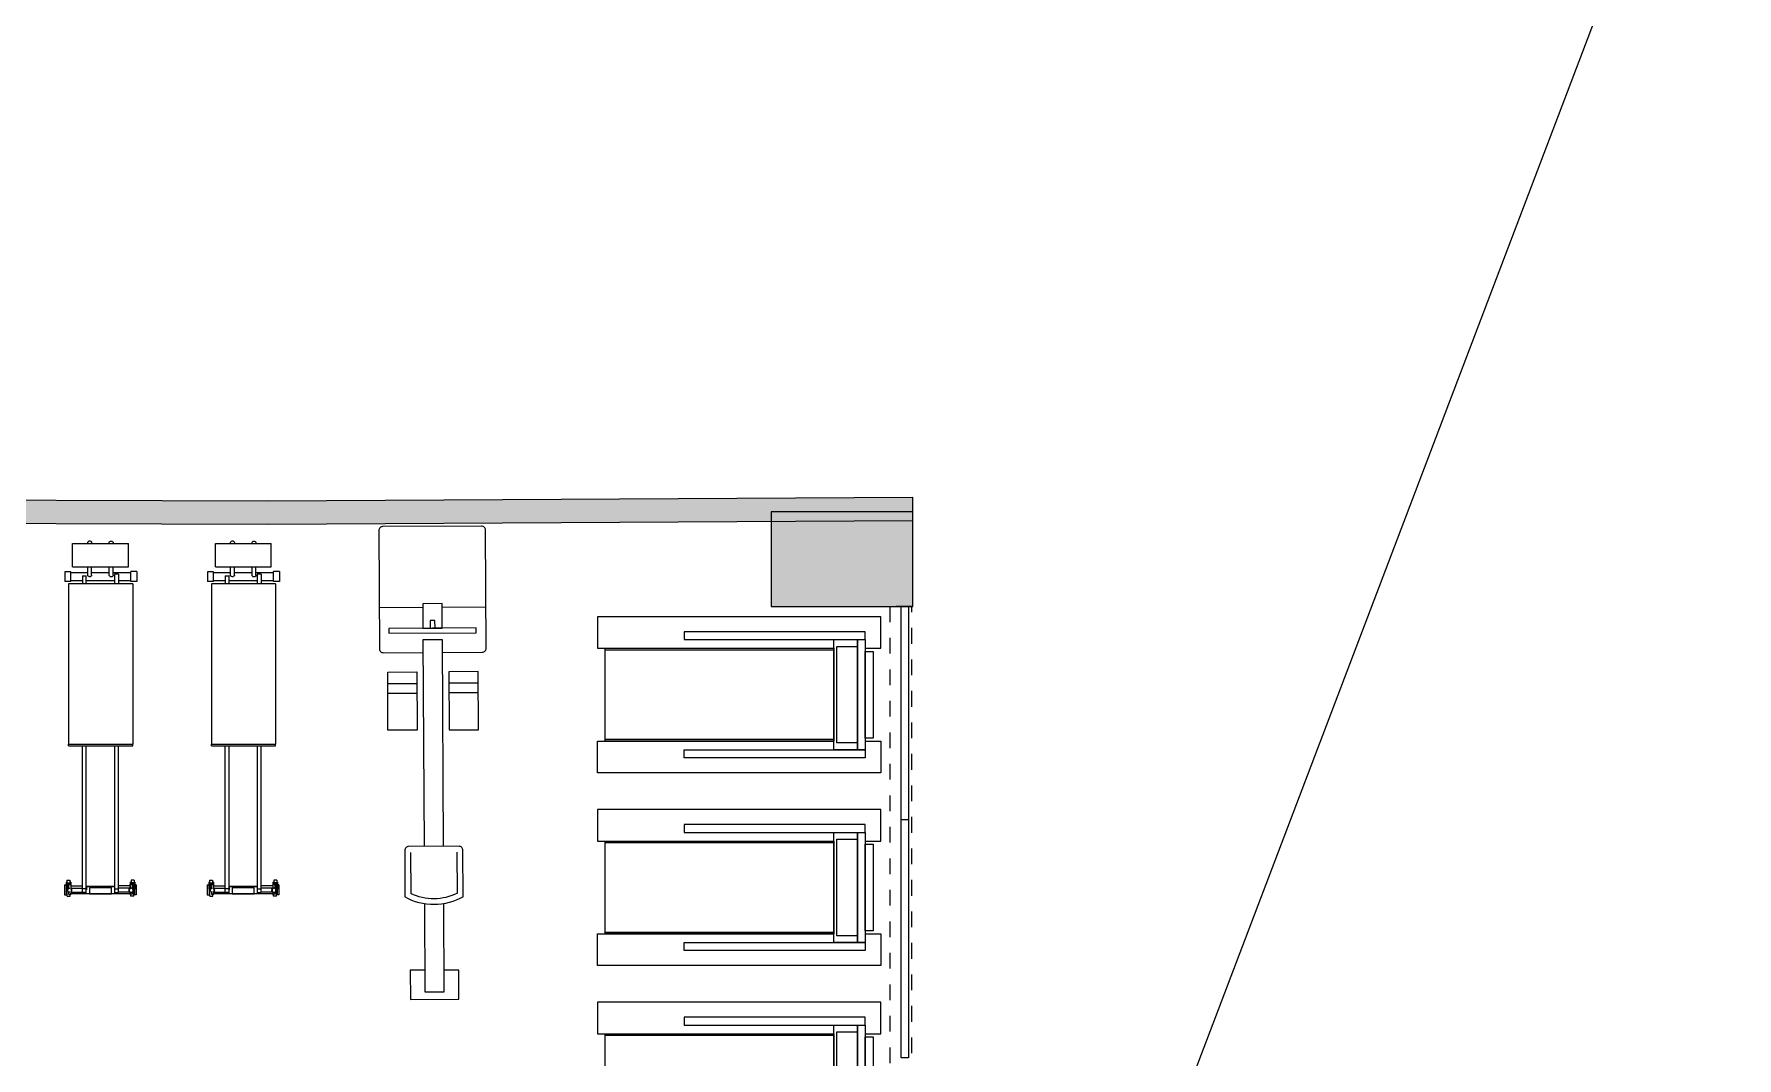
# Model space of a CAD drawing. Header units: metres. Extents: x -598 to 357, y -242 to 574.
# Drawn here: x -298.22 to -287.42, y 324.75 to 331.26 of the extents above; entities that cross this region are included whole.
import ezdxf

# ---------------------------------------------------------------- set-up
doc = ezdxf.new("R2010")
doc.units = ezdxf.units.M
doc.linetypes.add('xref_Nivel TIPICO$0$HIDDEN2', pattern=[0.1875, 0.125, -0.0625])
for name, color, linetype in [('000-GRADAS', 2, 'Continuous'), ('APTOS_SPZ_MCH_N0 (PB) MUNI$0$Muebles', 1, 'Continuous'), ('MINUSV', 7, 'Continuous'), ('Muebles', 1, 'Continuous'), ('xref_Nivel TIPICO$0$D-dintel mamposteria', 1, 'Continuous'), ('xref_Nivel TIPICO$0$H-hatch mamposteria', 8, 'Continuous')]:
    doc.layers.add(name, color=color, linetype=linetype)
doc.layers.add('Muro Mamspoteria', color=5, linetype='Continuous', lineweight=9)
doc.layers.add('xref_Nivel TIPICO$0$P-puerta', color=1, linetype='Continuous', lineweight=18)

# ---------------------------------------------------------------- blocks, each defined once
blk = doc.blocks.new('columna')
at = {"true_color": 0x939598}
h = blk.add_hatch(color=252, dxfattribs=at)
h.dxf.hatch_style = 1
h.paths.add_polyline_path([(154.747, 259.896), (155.647, 259.896), (155.647, 259.296), (154.747, 259.296)])
at = {"color": 252, "true_color": 0x939598}
blk.add_lwpolyline([(154.747, 259.896), (155.647, 259.896), (155.647, 259.296), (154.747, 259.296), (154.747, 259.896)], dxfattribs=at)
blk = doc.blocks.new('APTOS_SPZ_MCH_N0 (PB) MUNI$0$A$C5D4E6600')
at = {"color": 8}
for points in [[(0.1, 0.79), (0, 0.79), (0, 0.99), (1.8, 0.99), (1.8, 0.79), (0.3, 0.79)], [(0.1, 0.2), (0, 0.2), (0, 0), (1.8, 0), (1.8, 0.2), (0.3, 0.2)]]:
    blk.add_lwpolyline(points, dxfattribs=at)
for points in [[(0.1, 0.895), (1.25, 0.895), (1.25, 0.845), (0.1, 0.845)], [(0.1, 0.845), (0.15, 0.845), (0.15, 0.145), (0.1, 0.145)], [(0.15, 0.845), (0.3, 0.845), (0.3, 0.145), (0.15, 0.145)], [(0.15, 0.801), (0.28, 0.801), (0.28, 0.189), (0.15, 0.189)], [(0.1, 0.095), (1.25, 0.095), (1.25, 0.145), (0.1, 0.145)]]:
    blk.add_lwpolyline(points, close=True)
for points in [[(0.05, 0.77), (0.1, 0.77), (0.1, 0.22), (0.05, 0.22)], [(0.3, 0.79), (1.75, 0.79), (1.75, 0.2), (0.3, 0.2)], [(0.3, 0.78), (1.75, 0.78), (1.75, 0.21), (0.3, 0.21)]]:
    blk.add_lwpolyline(points, close=True, dxfattribs=at)
blk = doc.blocks.new('APTOS_SPZ_MCH_N0 (PB) MUNI$0$MAQ. DE EJERCICIOS')
at = {"layer": 'APTOS_SPZ_MCH_N0 (PB) MUNI$0$Muebles'}
for p, q in [((-0.228, 2.169), (-0.228, 2.232)), ((-0.228, 2.232), (-0.212, 2.232)), ((-0.228, 2.169), (-0.218, 2.169)), ((-0.218, 2.169), (-0.217, 2.228)), ((-0.218, 2.151), (-0.218, 2.169)), ((-0.217, 2.228), (-0.212, 2.228)), ((-0.214, 2.151), (-0.213, 2.177)), ((-0.212, 2.228), (-0.213, 2.202)), ((-0.213, 2.202), (-0.213, 2.177)), ((-0.213, 2.202), (-0.209, 2.202)), ((-0.21, 2.177), (-0.213, 2.177)), ((-0.212, 2.24), (-0.212, 2.232)), ((-0.212, 2.24), (-0.193, 2.24)), ((-0.212, 2.232), (-0.212, 2.228)), ((-0.21, 2.189), (-0.21, 2.183)), ((-0.21, 2.189), (-0.202, 2.189)), ((-0.21, 2.183), (-0.21, 2.177)), ((-0.21, 2.183), (-0.202, 2.182)), ((-0.21, 2.177), (-0.21, 2.163)), ((-0.21, 2.163), (-0.21, 2.156)), ((-0.21, 2.163), (-0.197, 2.163)), ((-0.208, 2.207), (-0.209, 2.205)), ((-0.209, 2.205), (-0.208, 2.206)), ((-0.209, 2.205), (-0.209, 2.204)), ((-0.209, 2.204), (-0.209, 2.202)), ((-0.209, 2.204), (-0.209, 2.204)), ((-0.209, 2.203), (-0.209, 2.204)), ((-0.209, 2.202), (-0.209, 2.203)), ((-0.209, 2.202), (-0.209, 2.202)), ((-0.209, 2.202), (-0.209, 2.201)), ((-0.209, 2.201), (-0.209, 2.2)), ((-0.209, 2.2), (-0.208, 2.2)), ((-0.209, 2.2), (-0.209, 2.2)), ((-0.208, 2.2), (-0.209, 2.2)), ((-0.206, 2.21), (-0.208, 2.208)), ((-0.208, 2.208), (-0.207, 2.209)), ((-0.208, 2.208), (-0.208, 2.207)), ((-0.208, 2.208), (-0.208, 2.208)), ((-0.208, 2.206), (-0.208, 2.207)), ((-0.208, 2.2), (-0.208, 2.198)), ((-0.208, 2.198), (-0.207, 2.197)), ((-0.208, 2.173), (-0.208, 2.173)), ((-0.207, 2.173), (-0.208, 2.173)), ((-0.208, 2.173), (-0.208, 2.173)), ((-0.208, 2.173), (-0.207, 2.173)), ((-0.207, 2.209), (-0.206, 2.21)), ((-0.207, 2.197), (-0.206, 2.195)), ((-0.207, 2.197), (-0.207, 2.197)), ((-0.207, 2.173), (-0.206, 2.173)), ((-0.206, 2.173), (-0.207, 2.173)), ((-0.204, 2.213), (-0.206, 2.211)), ((-0.206, 2.211), (-0.205, 2.212)), ((-0.206, 2.211), (-0.206, 2.21)), ((-0.206, 2.21), (-0.206, 2.21)), ((-0.206, 2.195), (-0.204, 2.193)), ((-0.206, 2.173), (-0.205, 2.173)), ((-0.205, 2.173), (-0.206, 2.173)), ((-0.205, 2.212), (-0.204, 2.213)), ((-0.204, 2.173), (-0.205, 2.173)), ((-0.205, 2.173), (-0.204, 2.173)), ((-0.202, 2.214), (-0.204, 2.213)), ((-0.204, 2.213), (-0.202, 2.214)), ((-0.204, 2.213), (-0.204, 2.213)), ((-0.204, 2.213), (-0.204, 2.213)), ((-0.204, 2.193), (-0.202, 2.191)), ((-0.202, 2.173), (-0.204, 2.173)), ((-0.203, 2.191), (-0.203, 2.192)), ((-0.203, 2.192), (-0.203, 2.192)), ((-0.203, 2.192), (-0.203, 2.191)), ((-0.203, 2.192), (-0.203, 2.192)), ((-0.203, 2.19), (-0.203, 2.191)), ((-0.203, 2.191), (-0.203, 2.19)), ((-0.203, 2.189), (-0.203, 2.19)), ((-0.202, 2.228), (-0.193, 2.228)), ((-0.202, 2.214), (-0.202, 2.228)), ((-0.201, 2.214), (-0.202, 2.214)), ((-0.202, 2.214), (-0.202, 2.214)), ((-0.202, 2.214), (-0.202, 2.214)), ((-0.202, 2.189), (-0.202, 2.191)), ((-0.202, 2.191), (-0.201, 2.191)), ((-0.202, 2.182), (-0.202, 2.189)), ((-0.202, 2.165), (-0.202, 2.182)), ((-0.197, 2.165), (-0.202, 2.165)), ((-0.198, 2.215), (-0.201, 2.214)), ((-0.201, 2.191), (-0.198, 2.19)), ((-0.194, 2.215), (-0.198, 2.215)), ((-0.198, 2.19), (-0.195, 2.19)), ((-0.198, 2.156), (-0.197, 2.163)), ((-0.197, 2.165), (-0.194, 2.165)), ((-0.197, 2.165), (-0.197, 2.163)), ((-0.195, 2.15), (-0.194, 2.165)), ((-0.194, 2.165), (-0.189, 2.165)), ((-0.193, 2.24), (-0.193, 2.232)), ((-0.193, 2.232), (-0.193, 2.228)), ((-0.193, 2.232), (-0.19, 2.232)), ((-0.19, 2.228), (-0.193, 2.228)), ((0.186, 2.226), (-0.192, 2.226)), ((-0.19, 2.228), (-0.19, 2.232)), ((-0.189, 2.228), (-0.19, 2.228)), ((-0.189, 2.228), (-0.187, 2.228)), ((-0.189, 2.215), (-0.189, 2.228)), ((-0.189, 2.228), (-0.189, 2.228)), ((-0.189, 2.215), (-0.189, 2.215)), ((-0.189, 2.215), (-0.189, 2.215)), ((-0.189, 2.214), (-0.189, 2.215)), ((-0.189, 2.215), (-0.188, 2.215)), ((-0.189, 2.215), (-0.188, 2.215)), ((-0.189, 2.215), (-0.115, 2.215)), ((-0.189, 2.214), (-0.189, 2.214)), ((-0.189, 2.214), (-0.189, 2.214)), ((-0.189, 2.214), (-0.189, 2.214)), ((-0.189, 2.214), (-0.189, 2.214)), ((-0.189, 2.213), (-0.189, 2.214)), ((-0.189, 2.214), (-0.187, 2.212)), ((-0.189, 2.214), (-0.187, 2.212)), ((-0.189, 2.214), (-0.188, 2.214)), ((-0.188, 2.213), (-0.189, 2.213)), ((-0.189, 2.213), (-0.189, 2.213)), ((-0.189, 2.213), (-0.189, 2.213)), ((-0.188, 2.213), (-0.189, 2.213)), ((-0.189, 2.213), (-0.189, 2.213)), ((-0.189, 2.213), (-0.189, 2.213)), ((-0.189, 2.193), (-0.186, 2.195)), ((-0.187, 2.194), (-0.189, 2.192)), ((-0.189, 2.192), (-0.189, 2.193)), ((-0.189, 2.192), (-0.188, 2.193)), ((-0.189, 2.192), (-0.189, 2.192)), ((-0.189, 2.192), (-0.189, 2.192)), ((-0.189, 2.192), (-0.189, 2.192)), ((-0.189, 2.192), (-0.189, 2.192)), ((-0.189, 2.192), (-0.189, 2.192)), ((-0.189, 2.191), (-0.189, 2.192)), ((-0.189, 2.192), (-0.189, 2.192)), ((-0.189, 2.192), (-0.189, 2.192)), ((-0.188, 2.192), (-0.189, 2.191)), ((-0.187, 2.192), (-0.189, 2.19)), ((-0.188, 2.192), (-0.189, 2.191)), ((-0.189, 2.191), (-0.189, 2.191)), ((-0.189, 2.191), (-0.189, 2.191)), ((-0.189, 2.191), (-0.189, 2.191)), ((-0.189, 2.19), (-0.189, 2.191)), ((-0.189, 2.19), (-0.189, 2.19)), ((-0.189, 2.165), (-0.189, 2.19)), ((-0.189, 2.19), (-0.189, 2.19)), ((-0.189, 2.19), (-0.188, 2.19)), ((-0.189, 2.19), (-0.189, 2.19)), ((-0.189, 2.15), (-0.188, 2.175)), ((-0.188, 2.215), (-0.187, 2.226)), ((-0.188, 2.215), (-0.188, 2.215)), ((-0.188, 2.215), (-0.186, 2.215)), ((-0.188, 2.215), (-0.188, 2.215)), ((-0.188, 2.215), (-0.186, 2.215)), ((-0.188, 2.215), (-0.188, 2.215)), ((-0.188, 2.214), (-0.188, 2.214)), ((-0.188, 2.214), (-0.186, 2.212)), ((-0.188, 2.214), (-0.186, 2.212)), ((-0.188, 2.213), (-0.188, 2.213)), ((-0.188, 2.213), (-0.188, 2.213)), ((-0.188, 2.212), (-0.188, 2.213)), ((-0.186, 2.21), (-0.188, 2.213)), ((-0.188, 2.212), (-0.187, 2.212)), ((-0.188, 2.193), (-0.186, 2.195)), ((-0.187, 2.194), (-0.188, 2.193)), ((-0.186, 2.194), (-0.188, 2.192)), ((-0.186, 2.194), (-0.188, 2.192)), ((-0.188, 2.193), (-0.188, 2.193)), ((-0.188, 2.175), (-0.188, 2.19)), ((-0.188, 2.19), (-0.187, 2.19)), ((-0.187, 2.19), (-0.188, 2.19)), ((-0.188, 2.19), (-0.188, 2.19)), ((-0.188, 2.175), (-0.115, 2.175)), ((-0.187, 2.226), (-0.187, 2.228)), ((-0.187, 2.215), (-0.187, 2.215)), ((-0.187, 2.214), (-0.187, 2.214)), ((-0.187, 2.214), (-0.186, 2.213)), ((-0.185, 2.209), (-0.187, 2.212)), ((-0.187, 2.212), (-0.187, 2.211)), ((-0.187, 2.212), (-0.185, 2.209)), ((-0.185, 2.196), (-0.187, 2.194)), ((-0.186, 2.195), (-0.187, 2.194)), ((-0.186, 2.194), (-0.187, 2.192)), ((-0.186, 2.192), (-0.187, 2.19)), ((-0.187, 2.19), (-0.185, 2.19)), ((-0.186, 2.19), (-0.187, 2.19)), ((-0.186, 2.215), (-0.184, 2.215)), ((-0.186, 2.215), (-0.186, 2.215)), ((-0.186, 2.215), (-0.185, 2.215)), ((-0.186, 2.215), (-0.186, 2.215)), ((-0.186, 2.215), (-0.186, 2.215)), ((-0.186, 2.214), (-0.185, 2.212)), ((-0.186, 2.212), (-0.184, 2.209)), ((-0.186, 2.212), (-0.184, 2.209)), ((-0.186, 2.211), (-0.186, 2.211)), ((-0.186, 2.21), (-0.186, 2.211)), ((-0.185, 2.21), (-0.186, 2.21)), ((-0.184, 2.207), (-0.186, 2.21)), ((-0.186, 2.195), (-0.184, 2.198)), ((-0.186, 2.195), (-0.185, 2.198)), ((-0.185, 2.196), (-0.186, 2.195)), ((-0.185, 2.196), (-0.186, 2.194)), ((-0.184, 2.196), (-0.186, 2.194)), ((-0.186, 2.195), (-0.186, 2.195)), ((-0.186, 2.195), (-0.186, 2.195)), ((-0.185, 2.194), (-0.186, 2.192)), ((-0.185, 2.192), (-0.186, 2.19)), ((-0.185, 2.212), (-0.184, 2.209)), ((-0.185, 2.209), (-0.184, 2.208)), ((-0.185, 2.209), (-0.185, 2.209)), ((-0.185, 2.209), (-0.185, 2.209)), ((-0.185, 2.209), (-0.184, 2.206)), ((-0.185, 2.208), (-0.184, 2.207)), ((-0.185, 2.198), (-0.184, 2.201)), ((-0.184, 2.199), (-0.185, 2.196)), ((-0.184, 2.199), (-0.185, 2.196)), ((-0.184, 2.199), (-0.185, 2.196)), ((-0.184, 2.196), (-0.185, 2.194)), ((-0.184, 2.192), (-0.185, 2.19)), ((-0.185, 2.19), (-0.184, 2.19)), ((-0.185, 2.19), (-0.185, 2.19)), ((-0.185, 2.19), (-0.185, 2.19)), ((-0.184, 2.215), (-0.183, 2.215)), ((-0.184, 2.215), (-0.184, 2.214)), ((-0.184, 2.212), (-0.184, 2.214)), ((-0.184, 2.207), (-0.184, 2.209)), ((-0.184, 2.209), (-0.183, 2.206)), ((-0.184, 2.206), (-0.184, 2.207)), ((-0.184, 2.207), (-0.184, 2.207)), ((-0.184, 2.204), (-0.184, 2.207)), ((-0.184, 2.206), (-0.183, 2.206)), ((-0.184, 2.206), (-0.184, 2.206)), ((-0.184, 2.206), (-0.184, 2.205)), ((-0.184, 2.206), (-0.184, 2.206)), ((-0.184, 2.206), (-0.184, 2.206)), ((-0.184, 2.206), (-0.184, 2.206)), ((-0.184, 2.205), (-0.184, 2.205)), ((-0.183, 2.204), (-0.184, 2.205)), ((-0.184, 2.201), (-0.184, 2.204)), ((-0.184, 2.2), (-0.183, 2.201)), ((-0.184, 2.2), (-0.184, 2.2)), ((-0.184, 2.196), (-0.183, 2.2)), ((-0.184, 2.199), (-0.184, 2.2)), ((-0.183, 2.2), (-0.184, 2.199)), ((-0.184, 2.199), (-0.184, 2.199)), ((-0.184, 2.198), (-0.184, 2.199)), ((-0.184, 2.199), (-0.184, 2.199)), ((-0.184, 2.199), (-0.184, 2.199)), ((-0.184, 2.199), (-0.184, 2.199)), ((-0.184, 2.199), (-0.184, 2.199)), ((-0.184, 2.199), (-0.184, 2.199)), ((-0.184, 2.198), (-0.184, 2.197)), ((-0.184, 2.198), (-0.184, 2.198)), ((-0.184, 2.197), (-0.184, 2.196)), ((-0.184, 2.197), (-0.184, 2.196)), ((-0.184, 2.196), (-0.184, 2.196)), ((-0.184, 2.196), (-0.184, 2.194)), ((-0.184, 2.196), (-0.184, 2.194)), ((-0.184, 2.194), (-0.184, 2.192)), ((-0.184, 2.194), (-0.184, 2.192)), ((-0.184, 2.192), (-0.184, 2.19)), ((-0.184, 2.19), (-0.184, 2.19)), ((-0.184, 2.19), (-0.115, 2.19)), ((-0.183, 2.215), (-0.183, 2.214)), ((-0.183, 2.215), (-0.183, 2.215)), ((-0.183, 2.214), (-0.183, 2.212)), ((-0.183, 2.212), (-0.183, 2.209)), ((-0.183, 2.206), (-0.183, 2.209)), ((-0.183, 2.206), (-0.183, 2.205)), ((-0.183, 2.206), (-0.183, 2.206)), ((-0.183, 2.204), (-0.183, 2.204)), ((-0.183, 2.204), (-0.183, 2.203)), ((-0.183, 2.203), (-0.183, 2.201)), ((-0.183, 2.201), (-0.183, 2.201)), ((-0.183, 2.201), (-0.183, 2.201)), ((-0.183, 2.2), (-0.183, 2.2)), ((-0.089, 2.217), (-0.115, 2.217)), ((-0.115, 2.217), (-0.115, 1.286)), ((-0.089, 2.194), (-0.115, 2.194)), ((-0.09, 2.226), (-0.09, 1.286)), ((0.088, 2.181), (-0.09, 2.181)), ((0.088, 2.178), (-0.09, 2.178)), ((-0.089, 2.194), (-0.089, 2.2)), ((-0.089, 2.178), (-0.089, 2.192)), ((0.088, 1.286), (0.088, 2.226)), ((0.088, 2.217), (0.114, 2.217)), ((0.088, 2.194), (0.088, 2.2)), ((0.088, 2.194), (0.114, 2.194)), ((0.088, 2.178), (0.088, 2.192)), ((0.114, 2.217), (0.114, 1.286)), ((0.188, 2.215), (0.114, 2.215)), ((0.182, 2.19), (0.114, 2.19)), ((0.187, 2.175), (0.114, 2.175)), ((0.183, 2.215), (0.182, 2.215)), ((0.182, 2.215), (0.182, 2.214)), ((0.182, 2.215), (0.182, 2.215)), ((0.182, 2.214), (0.182, 2.212)), ((0.182, 2.212), (0.182, 2.209)), ((0.182, 2.206), (0.182, 2.209)), ((0.184, 2.209), (0.182, 2.206)), ((0.183, 2.209), (0.182, 2.206)), ((0.182, 2.206), (0.182, 2.206)), ((0.182, 2.206), (0.182, 2.205)), ((0.182, 2.206), (0.182, 2.206)), ((0.182, 2.204), (0.183, 2.205)), ((0.182, 2.204), (0.182, 2.204)), ((0.182, 2.204), (0.182, 2.203)), ((0.182, 2.203), (0.182, 2.201)), ((0.183, 2.2), (0.182, 2.201)), ((0.182, 2.201), (0.182, 2.201)), ((0.182, 2.201), (0.182, 2.201)), ((0.182, 2.196), (0.182, 2.2)), ((0.182, 2.2), (0.183, 2.199)), ((0.182, 2.2), (0.182, 2.2)), ((0.183, 2.199), (0.182, 2.199)), ((0.182, 2.196), (0.182, 2.196)), ((0.182, 2.196), (0.183, 2.194)), ((0.182, 2.196), (0.182, 2.194)), ((0.182, 2.194), (0.182, 2.192)), ((0.182, 2.192), (0.182, 2.19)), ((0.184, 2.19), (0.182, 2.19)), ((0.182, 2.19), (0.182, 2.19)), ((0.185, 2.215), (0.183, 2.215)), ((0.183, 2.215), (0.183, 2.214)), ((0.183, 2.212), (0.183, 2.214)), ((0.184, 2.212), (0.183, 2.209)), ((0.185, 2.212), (0.183, 2.209)), ((0.185, 2.212), (0.183, 2.209)), ((0.183, 2.207), (0.185, 2.21)), ((0.183, 2.207), (0.183, 2.209)), ((0.184, 2.209), (0.183, 2.208)), ((0.184, 2.208), (0.183, 2.207)), ((0.183, 2.206), (0.183, 2.207)), ((0.183, 2.207), (0.183, 2.207)), ((0.183, 2.204), (0.183, 2.207)), ((0.183, 2.206), (0.183, 2.206)), ((0.183, 2.206), (0.183, 2.205)), ((0.183, 2.206), (0.183, 2.206)), ((0.183, 2.206), (0.183, 2.206)), ((0.183, 2.206), (0.183, 2.206)), ((0.183, 2.205), (0.183, 2.205)), ((0.183, 2.201), (0.183, 2.204)), ((0.183, 2.198), (0.183, 2.201)), ((0.183, 2.2), (0.183, 2.2)), ((0.183, 2.199), (0.183, 2.2)), ((0.183, 2.199), (0.183, 2.199)), ((0.183, 2.198), (0.183, 2.199)), ((0.183, 2.199), (0.183, 2.199)), ((0.183, 2.199), (0.184, 2.196)), ((0.183, 2.199), (0.183, 2.199)), ((0.183, 2.199), (0.184, 2.196)), ((0.183, 2.199), (0.184, 2.196)), ((0.183, 2.199), (0.183, 2.199)), ((0.183, 2.199), (0.183, 2.199)), ((0.183, 2.198), (0.183, 2.197)), ((0.185, 2.195), (0.183, 2.198)), ((0.183, 2.198), (0.183, 2.198)), ((0.185, 2.195), (0.183, 2.198)), ((0.183, 2.197), (0.183, 2.196)), ((0.183, 2.197), (0.183, 2.196)), ((0.183, 2.196), (0.184, 2.194)), ((0.183, 2.196), (0.185, 2.194)), ((0.183, 2.194), (0.183, 2.192)), ((0.183, 2.192), (0.184, 2.19)), ((0.185, 2.215), (0.184, 2.215)), ((0.185, 2.214), (0.184, 2.212)), ((0.184, 2.209), (0.186, 2.212)), ((0.186, 2.212), (0.184, 2.209)), ((0.184, 2.21), (0.185, 2.21)), ((0.184, 2.209), (0.184, 2.209)), ((0.184, 2.209), (0.184, 2.209)), ((0.184, 2.196), (0.185, 2.195)), ((0.184, 2.196), (0.186, 2.194)), ((0.184, 2.196), (0.185, 2.194)), ((0.184, 2.194), (0.185, 2.192)), ((0.184, 2.194), (0.186, 2.192)), ((0.184, 2.192), (0.185, 2.19)), ((0.186, 2.19), (0.184, 2.19)), ((0.184, 2.19), (0.184, 2.19)), ((0.184, 2.19), (0.184, 2.19)), ((0.185, 2.215), (0.185, 2.215)), ((0.187, 2.215), (0.185, 2.215)), ((0.185, 2.215), (0.185, 2.215)), ((0.185, 2.215), (0.185, 2.215)), ((0.187, 2.215), (0.185, 2.215)), ((0.187, 2.214), (0.185, 2.212)), ((0.186, 2.214), (0.185, 2.213)), ((0.186, 2.214), (0.185, 2.212)), ((0.185, 2.21), (0.187, 2.213)), ((0.185, 2.211), (0.185, 2.211)), ((0.185, 2.21), (0.185, 2.211)), ((0.187, 2.193), (0.185, 2.195)), ((0.185, 2.195), (0.185, 2.195)), ((0.185, 2.195), (0.185, 2.195)), ((0.188, 2.193), (0.185, 2.195)), ((0.185, 2.195), (0.186, 2.194)), ((0.185, 2.194), (0.187, 2.192)), ((0.185, 2.194), (0.187, 2.192)), ((0.185, 2.192), (0.186, 2.19)), ((0.185, 2.19), (0.186, 2.19)), ((0.188, 2.228), (0.186, 2.228)), ((0.186, 2.226), (0.186, 2.228)), ((0.187, 2.215), (0.186, 2.226)), ((0.186, 2.215), (0.186, 2.215)), ((0.186, 2.214), (0.186, 2.214)), ((0.186, 2.214), (0.186, 2.214)), ((0.188, 2.214), (0.186, 2.212)), ((0.188, 2.214), (0.186, 2.212)), ((0.186, 2.212), (0.186, 2.211)), ((0.187, 2.212), (0.186, 2.212)), ((0.186, 2.194), (0.187, 2.193)), ((0.186, 2.194), (0.188, 2.192)), ((0.186, 2.192), (0.187, 2.19)), ((0.187, 2.19), (0.186, 2.19)), ((0.186, 2.19), (0.187, 2.19)), ((0.187, 2.215), (0.187, 2.215)), ((0.188, 2.215), (0.187, 2.215)), ((0.188, 2.215), (0.187, 2.215)), ((0.187, 2.215), (0.187, 2.215)), ((0.187, 2.215), (0.187, 2.215)), ((0.188, 2.214), (0.187, 2.214)), ((0.187, 2.213), (0.188, 2.213)), ((0.187, 2.213), (0.188, 2.213)), ((0.187, 2.213), (0.187, 2.213)), ((0.187, 2.213), (0.187, 2.213)), ((0.187, 2.212), (0.187, 2.213)), ((0.187, 2.193), (0.187, 2.193)), ((0.188, 2.192), (0.187, 2.193)), ((0.187, 2.192), (0.188, 2.191)), ((0.187, 2.192), (0.188, 2.191)), ((0.187, 2.175), (0.187, 2.19)), ((0.188, 2.19), (0.187, 2.19)), ((0.187, 2.19), (0.187, 2.19)), ((0.187, 2.19), (0.188, 2.19)), ((0.188, 2.15), (0.187, 2.175)), ((0.188, 2.228), (0.189, 2.228)), ((0.188, 2.215), (0.188, 2.228)), ((0.188, 2.228), (0.188, 2.228)), ((0.188, 2.215), (0.188, 2.215)), ((0.188, 2.215), (0.188, 2.215)), ((0.188, 2.214), (0.188, 2.215)), ((0.188, 2.214), (0.188, 2.214)), ((0.188, 2.214), (0.188, 2.214)), ((0.188, 2.214), (0.188, 2.214)), ((0.188, 2.214), (0.188, 2.214)), ((0.188, 2.213), (0.188, 2.214)), ((0.188, 2.213), (0.188, 2.213)), ((0.188, 2.213), (0.188, 2.213)), ((0.188, 2.213), (0.188, 2.213)), ((0.188, 2.213), (0.188, 2.213)), ((0.188, 2.192), (0.188, 2.193)), ((0.188, 2.192), (0.188, 2.192)), ((0.188, 2.192), (0.188, 2.192)), ((0.188, 2.192), (0.188, 2.192)), ((0.188, 2.192), (0.188, 2.192)), ((0.188, 2.192), (0.188, 2.192)), ((0.188, 2.191), (0.188, 2.192)), ((0.188, 2.192), (0.188, 2.192)), ((0.188, 2.192), (0.188, 2.192)), ((0.188, 2.191), (0.188, 2.191)), ((0.188, 2.191), (0.188, 2.191)), ((0.188, 2.191), (0.188, 2.191)), ((0.188, 2.19), (0.188, 2.191)), ((0.188, 2.19), (0.188, 2.19)), ((0.188, 2.165), (0.188, 2.19)), ((0.188, 2.19), (0.188, 2.19)), ((0.193, 2.165), (0.188, 2.165)), ((0.189, 2.228), (0.189, 2.232)), ((0.192, 2.232), (0.189, 2.232)), ((0.189, 2.228), (0.192, 2.228)), ((0.192, 2.24), (0.192, 2.232)), ((0.211, 2.24), (0.192, 2.24)), ((0.192, 2.232), (0.192, 2.228)), ((0.201, 2.228), (0.192, 2.228)), ((0.193, 2.215), (0.197, 2.215)), ((0.196, 2.165), (0.193, 2.165)), ((0.194, 2.15), (0.193, 2.165)), ((0.197, 2.19), (0.194, 2.19)), ((0.196, 2.165), (0.201, 2.165)), ((0.196, 2.165), (0.196, 2.163)), ((0.197, 2.156), (0.196, 2.163)), ((0.209, 2.163), (0.196, 2.163)), ((0.197, 2.215), (0.2, 2.214)), ((0.2, 2.191), (0.197, 2.19)), ((0.2, 2.214), (0.201, 2.214)), ((0.201, 2.191), (0.2, 2.191)), ((0.201, 2.214), (0.201, 2.228)), ((0.201, 2.214), (0.203, 2.213)), ((0.201, 2.214), (0.201, 2.214)), ((0.201, 2.214), (0.201, 2.214)), ((0.203, 2.213), (0.201, 2.214)), ((0.203, 2.193), (0.201, 2.191)), ((0.201, 2.189), (0.201, 2.191)), ((0.201, 2.182), (0.201, 2.189)), ((0.209, 2.189), (0.201, 2.189)), ((0.209, 2.183), (0.201, 2.182)), ((0.201, 2.165), (0.201, 2.182)), ((0.201, 2.173), (0.203, 2.173)), ((0.202, 2.191), (0.202, 2.192)), ((0.202, 2.192), (0.202, 2.192)), ((0.202, 2.192), (0.202, 2.191)), ((0.202, 2.192), (0.202, 2.192)), ((0.202, 2.19), (0.202, 2.191)), ((0.202, 2.191), (0.202, 2.19)), ((0.202, 2.189), (0.202, 2.19)), ((0.203, 2.213), (0.203, 2.213)), ((0.203, 2.213), (0.205, 2.211)), ((0.203, 2.213), (0.203, 2.213)), ((0.204, 2.212), (0.203, 2.213)), ((0.205, 2.195), (0.203, 2.193)), ((0.203, 2.173), (0.204, 2.173)), ((0.204, 2.173), (0.203, 2.173)), ((0.205, 2.211), (0.204, 2.212)), ((0.205, 2.173), (0.204, 2.173)), ((0.204, 2.173), (0.205, 2.173)), ((0.205, 2.211), (0.205, 2.21)), ((0.205, 2.21), (0.207, 2.208)), ((0.205, 2.21), (0.205, 2.21)), ((0.206, 2.209), (0.205, 2.21)), ((0.206, 2.197), (0.205, 2.195)), ((0.206, 2.173), (0.205, 2.173)), ((0.205, 2.173), (0.206, 2.173)), ((0.207, 2.208), (0.206, 2.209)), ((0.207, 2.198), (0.206, 2.197)), ((0.206, 2.197), (0.206, 2.197)), ((0.206, 2.173), (0.207, 2.173)), ((0.207, 2.173), (0.206, 2.173)), ((0.207, 2.208), (0.207, 2.207)), ((0.207, 2.208), (0.207, 2.208)), ((0.207, 2.207), (0.207, 2.205)), ((0.207, 2.206), (0.207, 2.207)), ((0.207, 2.205), (0.207, 2.206)), ((0.207, 2.205), (0.208, 2.204)), ((0.208, 2.201), (0.207, 2.2)), ((0.207, 2.2), (0.207, 2.2)), ((0.207, 2.2), (0.207, 2.198)), ((0.207, 2.2), (0.207, 2.2)), ((0.207, 2.2), (0.207, 2.2)), ((0.207, 2.173), (0.207, 2.173)), ((0.207, 2.173), (0.207, 2.173)), ((0.208, 2.204), (0.208, 2.202)), ((0.208, 2.204), (0.208, 2.204)), ((0.208, 2.203), (0.208, 2.204)), ((0.208, 2.202), (0.208, 2.203)), ((0.208, 2.202), (0.208, 2.202)), ((0.208, 2.202), (0.208, 2.201)), ((0.211, 2.202), (0.208, 2.202)), ((0.209, 2.189), (0.209, 2.183)), ((0.209, 2.183), (0.209, 2.177)), ((0.209, 2.177), (0.209, 2.163)), ((0.209, 2.177), (0.212, 2.177)), ((0.209, 2.163), (0.209, 2.156)), ((0.211, 2.24), (0.211, 2.232)), ((0.211, 2.232), (0.211, 2.228)), ((0.227, 2.232), (0.211, 2.232)), ((0.216, 2.228), (0.211, 2.228)), ((0.211, 2.228), (0.211, 2.202)), ((0.211, 2.202), (0.212, 2.177)), ((0.213, 2.151), (0.212, 2.177)), ((0.217, 2.169), (0.216, 2.228)), ((0.217, 2.151), (0.217, 2.169)), ((0.227, 2.169), (0.217, 2.169)), ((0.227, 2.169), (0.227, 2.232)), ((-0.218, 2.151), (-0.214, 2.151)), ((-0.214, 2.139), (-0.214, 2.151)), ((-0.214, 2.139), (-0.195, 2.138)), ((-0.21, 2.156), (-0.198, 2.156)), ((-0.189, 2.15), (-0.195, 2.15)), ((-0.195, 2.138), (-0.195, 2.15)), ((0.188, 2.15), (0.194, 2.15)), ((0.194, 2.138), (0.194, 2.15)), ((0.213, 2.139), (0.194, 2.138)), ((0.209, 2.156), (0.197, 2.156)), ((0.217, 2.151), (0.213, 2.151)), ((0.213, 2.139), (0.213, 2.151)), ((-0.202, 1.286), (-0.115, 1.286)), ((-0.202, 1.286), (-0.202, 1.274)), ((-0.202, 0.258), (-0.202, 1.274)), ((-0.202, 1.274), (0.205, 1.274)), ((-0.115, 1.286), (-0.09, 1.286)), ((-0.09, 1.286), (0.088, 1.286)), ((0.088, 1.286), (0.114, 1.286)), ((0.114, 1.286), (0.205, 1.286)), ((0.205, 1.286), (0.205, 1.274)), ((0.205, 0.258), (0.205, 1.274)), ((-0.227, 0.18), (-0.227, 0.243)), ((-0.189, 0.243), (-0.227, 0.243)), ((0.205, 0.258), (-0.202, 0.258)), ((-0.189, 0.243), (-0.189, 0.18)), ((-0.189, 0.236), (-0.115, 0.236)), ((-0.115, 0.206), (-0.115, 0.258)), ((-0.09, 0.258), (-0.09, 0.207)), ((-0.09, 0.236), (0.088, 0.236)), ((0.088, 0.196), (0.088, 0.258)), ((0.114, 0.196), (0.114, 0.258)), ((0.114, 0.236), (0.192, 0.236)), ((0.23, 0.242), (0.192, 0.242)), ((0.192, 0.242), (0.192, 0.179)), ((0.23, 0.179), (0.23, 0.242)), ((-0.189, 0.18), (-0.227, 0.18)), ((-0.189, 0.186), (-0.081, 0.186)), ((-0.177, 0.149), (0.177, 0.149)), ((-0.177, 0.149), (-0.177, 0.022)), ((-0.115, 0.206), (-0.09, 0.206)), ((-0.08, 0.206), (-0.081, 0.203)), ((-0.081, 0.203), (-0.081, 0.2)), ((-0.081, 0.2), (-0.081, 0.149)), ((-0.078, 0.208), (-0.08, 0.206)), ((-0.075, 0.21), (-0.078, 0.208)), ((-0.072, 0.211), (-0.075, 0.21)), ((-0.069, 0.212), (-0.072, 0.211)), ((-0.066, 0.212), (-0.069, 0.212)), ((-0.063, 0.211), (-0.066, 0.212)), ((-0.06, 0.209), (-0.063, 0.211)), ((-0.058, 0.207), (-0.06, 0.209)), ((-0.056, 0.205), (-0.058, 0.207)), ((-0.056, 0.202), (-0.056, 0.205)), ((-0.056, 0.202), (-0.056, 0.149)), ((-0.056, 0.186), (0.056, 0.186)), ((0.057, 0.207), (0.056, 0.204)), ((0.056, 0.204), (0.056, 0.201)), ((0.056, 0.201), (0.056, 0.149)), ((0.059, 0.209), (0.057, 0.207)), ((0.061, 0.211), (0.059, 0.209)), ((0.064, 0.212), (0.061, 0.211)), ((0.067, 0.213), (0.064, 0.212)), ((0.071, 0.213), (0.067, 0.213)), ((0.074, 0.212), (0.071, 0.213)), ((0.076, 0.21), (0.074, 0.212)), ((0.079, 0.208), (0.076, 0.21)), ((0.08, 0.206), (0.079, 0.208)), ((0.081, 0.203), (0.08, 0.206)), ((0.081, 0.203), (0.081, 0.149)), ((0.081, 0.186), (0.192, 0.186)), ((0.114, 0.196), (0.088, 0.196)), ((0.177, 0.149), (0.177, 0)), ((0.23, 0.179), (0.192, 0.179)), ((-0.177, 0.022), (-0.177, 0)), ((-0.177, 0), (0.177, 0)), ((-0.08, 0), (-0.081, 0)), ((-0.081, 0), (-0.081, -0.005)), ((-0.08, 0), (-0.081, -0.002)), ((-0.081, -0.002), (-0.081, -0.005)), ((-0.081, -0.005), (-0.08, -0.008)), ((-0.08, -0.008), (-0.079, -0.01)), ((-0.079, -0.01), (-0.077, -0.012)), ((-0.077, -0.012), (-0.074, -0.014)), ((-0.074, -0.014), (-0.071, -0.015)), ((-0.071, -0.015), (-0.067, -0.015)), ((-0.067, -0.015), (-0.064, -0.014)), ((-0.064, -0.014), (-0.061, -0.013)), ((-0.061, -0.013), (-0.059, -0.011)), ((-0.059, -0.011), (-0.057, -0.009)), ((-0.057, -0.009), (-0.056, -0.006)), ((-0.056, 0), (-0.056, 0)), ((-0.056, 0), (-0.056, -0.003)), ((-0.056, 0), (-0.056, 0)), ((-0.056, -0.003), (-0.056, 0)), ((-0.056, -0.006), (-0.056, -0.003)), ((0.056, 0), (0.055, 0)), ((0.055, 0), (0.055, -0.004)), ((0.056, -0.001), (0.055, -0.004)), ((0.055, -0.004), (0.056, -0.007)), ((0.056, 0), (0.056, -0.001)), ((0.056, -0.007), (0.058, -0.009)), ((0.058, -0.009), (0.06, -0.011)), ((0.06, -0.011), (0.063, -0.013)), ((0.063, -0.013), (0.066, -0.014)), ((0.066, -0.014), (0.069, -0.014)), ((0.069, -0.014), (0.072, -0.013)), ((0.072, -0.013), (0.075, -0.012)), ((0.075, -0.012), (0.078, -0.01)), ((0.078, -0.01), (0.08, -0.008)), ((0.081, 0), (0.08, 0)), ((0.081, -0.002), (0.08, 0)), ((0.08, -0.008), (0.081, -0.005)), ((0.081, 0), (0.081, -0.002)), ((0.081, -0.005), (0.081, -0.002))]:
    blk.add_line(p, q, dxfattribs=at)
blk.add_lwpolyline([(-0.07, 2.225), (0.069, 2.225), (0.069, 2.186), (-0.07, 2.186)], close=True, dxfattribs=at)
blk = doc.blocks.new('*U307')
at = {"layer": 'xref_Nivel TIPICO$0$D-dintel mamposteria', "linetype": 'xref_Nivel TIPICO$0$HIDDEN2', "ltscale": 0.5}
blk.add_lwpolyline([(0.14, 0), (0, 0), (0, 5.837), (0.14, 5.837)], close=True, dxfattribs=at)
blk = doc.blocks.new('A$C0D0D2AB0')
at = {"lineweight": 18}
for p, q in [((0.155, 1.68), (0.155, 1.8919)), ((0.395, 1.8919), (0.395, 1.68)), ((0.0421, 0.8591), (0.1921, 0.8591)), ((0.0421, 0.8092), (0.1921, 0.8092)), ((0.5079, 0.8591), (0.3579, 0.8591)), ((0.5079, 0.8092), (0.3579, 0.8092)), ((0, 0.4162), (0.225, 0.4162)), ((0.325, 0.4162), (0.55, 0.4162))]:
    blk.add_line(p, q, dxfattribs=at)
for points in [[(0.225, 2.2878), (0.15, 2.2878), (0.15, 2.4378), (0.4, 2.4378), (0.4, 2.2878), (0.325, 2.2878)], [(0.225, 1.9458), (0.225, 2.4), (0.325, 2.4), (0.325, 1.9458)], [(0.325, 1.65), (0.325, 0.5853), (0.225, 0.5853), (0.225, 1.65)]]:
    blk.add_lwpolyline(points, dxfattribs=at)
at = {"lineweight": 18, "flags": 128}
for points in [[(0.425, 1.9098), (0.425, 1.67, -0.414214), (0.405, 1.65), (0.145, 1.65, -0.414214), (0.125, 1.67), (0.125, 1.9098)], [(0.325, 0.65), (0.53, 0.65, -0.414214), (0.55, 0.63), (0.55, 0.02, -0.414214), (0.53, 0), (0.02, 0, -0.414214), (0, 0.02), (0, 0.63, -0.414214), (0.02, 0.65), (0.225, 0.65)]]:
    blk.add_lwpolyline(points, format="xyb", dxfattribs=at)
at = {"lineweight": 18}
for points in [[(0.1921, 0.75), (0.1921, 1.05), (0.0421, 1.05), (0.0421, 0.75)], [(0.3579, 0.75), (0.3579, 1.05), (0.5079, 1.05), (0.5079, 0.75)], [(0.05, 0.525), (0.05, 0.55), (0.5, 0.55), (0.5, 0.525)], [(0.225, 0.3985), (0.225, 0.525), (0.325, 0.525), (0.325, 0.3985)], [(0.2627, 0.4857), (0.2627, 0.525), (0.2873, 0.525), (0.2873, 0.4857)]]:
    blk.add_lwpolyline(points, close=True, dxfattribs=at)
for radius, start, end in [(0.3, 60, 120), (0.27, 63.6122, 116.3878)]:
    blk.add_arc((0.275, 1.65), radius, start, end, dxfattribs=at)
blk = doc.blocks.new('A$C3E395AF3')
at = {"xscale": 1000, "yscale": 1000, "zscale": 1000}
blk.add_blockref('A$C0D0D2AB0', (0, 0), dxfattribs=at)

msp = doc.modelspace()

# ---------------------------------------------------------------- hatches: boundary and pattern name
at = {"layer": 'xref_Nivel TIPICO$0$H-hatch mamposteria', "transparency": 33554585}
h = msp.add_hatch(color=256, dxfattribs=at)
h.dxf.hatch_style = 1
h.paths.add_polyline_path([(-292.647, 328.222), (-292.647, 328.316), (-296.74, 328.292), (-299.427, 328.3), (-299.66, 328.319), (-300.011, 328.327), (-304.757, 328.331), (-307.139, 328.339), (-307.139, 328.189), (-304.758, 328.181), (-301.539, 328.178), (-301.539, 328.249), (-300.639, 328.249), (-300.639, 328.177), (-300.012, 328.177), (-299.667, 328.169), (-299.433, 328.15), (-296.74, 328.142), (-293.547, 328.161), (-293.547, 328.222)])

# ---------------------------------------------------------------- linework, layer by layer
at = {"layer": '000-GRADAS', "color": 5}
for points in [[(-307.139, 328.339), (-304.757, 328.331), (-300.011, 328.327), (-299.66, 328.319), (-299.427, 328.3), (-296.74, 328.292), (-292.647, 328.316)], [(-292.647, 328.166), (-296.74, 328.142), (-299.433, 328.15), (-299.667, 328.169), (-300.012, 328.177), (-304.758, 328.181), (-307.139, 328.189)]]:
    msp.add_lwpolyline(points, dxfattribs=at)
at = {"layer": 'Muro Mamspoteria'}
msp.add_line((-287.416, 333.719), (-314.888, 261.475), dxfattribs=at)
msp.add_lwpolyline([(-292.647, 328.166), (-292.647, 328.316)], dxfattribs=at)
at = {"layer": 'xref_Nivel TIPICO$0$P-puerta'}
for points in [[(-292.675, 327.622), (-292.675, 324.756), (-292.72, 324.756), (-292.72, 327.622)], [(-292.72, 327.622), (-292.675, 327.622)], [(-292.675, 326.266), (-292.72, 326.266)]]:
    msp.add_lwpolyline(points, dxfattribs=at)

# ---------------------------------------------------------------- block references
at = {"layer": 'APTOS_SPZ_MCH_N0 (PB) MUNI$0$Muebles', "xscale": -1, "rotation": 180}
for p in [(-297.803, 328.022), (-296.897, 328.022)]:
    msp.add_blockref('APTOS_SPZ_MCH_N0 (PB) MUNI$0$MAQ. DE EJERCICIOS', p, dxfattribs=at)
at = {"layer": 'APTOS_SPZ_MCH_N0 (PB) MUNI$0$Muebles', "rotation": 180}
for p in [(-292.849, 327.556), (-292.849, 326.332), (-292.849, 325.109)]:
    msp.add_blockref('APTOS_SPZ_MCH_N0 (PB) MUNI$0$A$C5D4E6600', p, dxfattribs=at)
at = {"layer": 'MINUSV', "xscale": -1}
msp.add_blockref('columna', (-137.9, 68.326), dxfattribs=at)
at = {"layer": 'Muebles', "xscale": -0.001231572181964, "yscale": 0.001231572181964, "zscale": 0.001231572181964, "rotation": 180.3125909860932}
msp.add_blockref('A$C3E395AF3', (-296.037, 328.128), dxfattribs=at)
at = {"layer": 'Muro Mamspoteria', "lineweight": 0, "xscale": -1}
msp.add_blockref('*U307', (-292.653, 321.785), dxfattribs=at)

doc.saveas('drawing.dxf')
